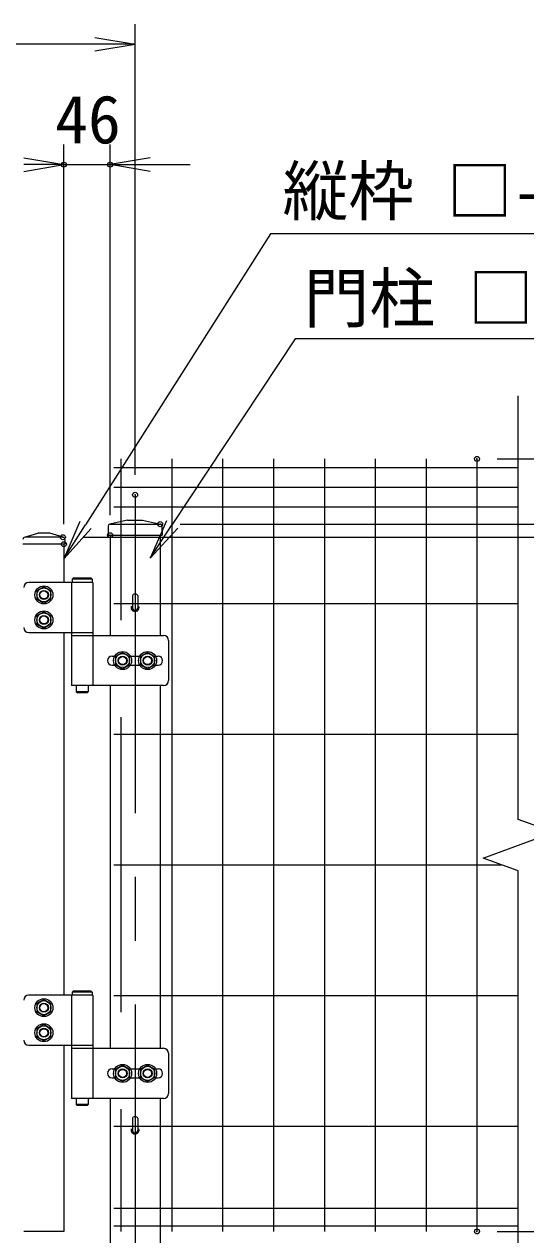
# Model space of a CAD drawing. Units: millimetres, scale not verified. Extents: x -4200 to 4200, y -2970 to 2970.
# Drawn here: x 2085 to 2586, y -196 to 1011 of the extents above; entities that cross this region are included whole.
import ezdxf
from ezdxf.enums import TextEntityAlignment as Align

# ---------------------------------------------------------------- set-up
doc = ezdxf.new("R2010")
doc.units = ezdxf.units.MM
doc.header["$LTSCALE"] = 10
doc.header["$PDMODE"] = 32
doc.header["$PDSIZE"] = 5
doc.linetypes.add('USER1', pattern=[50.8, 31.75, -6.35, 6.35, -6.35])
for name, color, linetype, lineweight in [('0-0_D-STR-TXT', 7, 'Continuous', 13), ('0-3_D-BMK', 2, 'USER1', 13), ('0-4_D-STR1', 1, 'Continuous', 25), ('0-5_D-STR-DIM', 7, 'Continuous', 13), ('0-6_0', 7, 'Continuous', 25), ('0-7_Defpoints', 6, 'Continuous', 25), ('0-9_D-STR3', 3, 'Continuous', 13), ('0-B_D-STR2', 7, 'Continuous', 13)]:
    doc.layers.add(name, color=color, linetype=linetype, lineweight=lineweight)
doc.styles.add('ＭＳ ゴシック', font='')
doc.styles.get('ＭＳ ゴシック').set_extended_font_data('MS Gothic')

# ---------------------------------------------------------------- blocks, each defined once
blk = doc.blocks.new('_Open')
at = {"layer": '0-6_0'}
blk.add_line((-10, 1.667), (0, 0), dxfattribs=at)
blk.add_lwpolyline([(-10, -1.667), (0, 0), (-10, 0)], dxfattribs=at)
blk = doc.blocks.new('U6')
at = {"layer": '0-4_D-STR1'}
for p, q in [((18646.9, 7218.9), (18780, 7260)), ((18900, 7260), (18780, 7260)), ((19033.1, 7218.9), (18900, 7260)), ((19050, 7150), (18630, 7150)), ((19029.6, 7220), (18654, 7220)), ((19040, 7150), (19040, 6770)), ((19050, 7196), (19050, 7150)), ((19040, 6270), (19040, 2655)), ((19040, 2155), (19040, 300)), ((19040, 300), (18640, 300))]:
    blk.add_line(p, q, dxfattribs=at)
for centre, start, end in [((18654, 7196), 90, 180), ((19026, 7196), 0, 72.84994)]:
    blk.add_arc(centre, 24, start, end, dxfattribs=at)
at = {"layer": '0-9_D-STR3'}
for p, q in [((19330, 6770), (18690, 6770)), ((19114, 6770), (19114, 6270)), ((19322, 6800), (19122, 6800)), ((19322, 6770), (19122, 6770)), ((19330, 6770), (19330, 6270)), ((18690, 6270), (19330, 6270)), ((19114, 6240), (19114, 5740)), ((19114, 6240), (20034, 6240)), ((19117, 6270), (19327, 6270)), ((19117, 6270), (19117, 6240)), ((19117, 6240), (19327, 6240)), ((19327, 6270), (19327, 6240)), ((19330, 6240), (19330, 5740)), ((20084, 6190), (20084, 5790)), ((19520, 6035), (19547.1, 6035)), ((19702.9, 6035), (19797.1, 6035)), ((19952.9, 6035), (19980, 6035)), ((19475, 5990), (19475.1, 5990)), ((19520, 5945), (19547.1, 5945)), ((19702.9, 5945), (19797.1, 5945)), ((19952.9, 5945), (19980, 5945)), ((20025, 5990), (20025.1, 5990)), ((20034, 5740), (19114, 5740)), ((19162, 5740), (19162, 5680)), ((19282, 5680), (19162, 5680)), ((19172, 5670), (19162, 5680)), ((19272, 5670), (19282, 5680)), ((19282, 5740), (19282, 5680)), ((19272, 5670), (19172, 5670)), ((19330, 2655), (18690, 2655)), ((19114, 2655), (19114, 2155)), ((19132, 2695), (19122, 2685)), ((19122, 2685), (19122, 2655)), ((19322, 2685), (19122, 2685)), ((19322, 2655), (19122, 2655)), ((19312, 2695), (19132, 2695)), ((19312, 2695), (19322, 2685)), ((19322, 2685), (19322, 2655)), ((19330, 2655), (19330, 2155)), ((18690, 2155), (19330, 2155)), ((19114, 2125), (19114, 1625)), ((19114, 2125), (20034, 2125)), ((19117, 2155), (19117, 2125)), ((19117, 2125), (19327, 2125)), ((19330, 2125), (19330, 1625)), ((20084, 2075), (20084, 1675)), ((19475, 1875), (19475.1, 1875)), ((19520, 1920), (19547.1, 1920)), ((19520, 1830), (19547.1, 1830)), ((19702.9, 1920), (19797.1, 1920)), ((19702.9, 1830), (19797.1, 1830)), ((19952.9, 1920), (19980, 1920)), ((19952.9, 1830), (19980, 1830)), ((20025, 1875), (20025.1, 1875)), ((20034, 1625), (19114, 1625)), ((19162, 1625), (19162, 1565)), ((19282, 1625), (19282, 1565))]:
    blk.add_line(p, q, dxfattribs=at)
for points in [[(19312, 6810), (19132, 6810), (19122, 6800), (19122, 6770)], [(19312, 6810), (19322, 6800), (19322, 6770)], [(19117, 2155), (19327, 2155), (19327, 2125)], [(19272, 1555), (19282, 1565), (19162, 1565)], [(19272, 1555), (19172, 1555), (19162, 1565)]]:
    blk.add_lwpolyline(points, dxfattribs=at)
for points in [[(18840, 6726), (18769.9, 6685.5), (18769.9, 6604.5), (18840, 6564), (18910.1, 6604.5), (18910.1, 6685.5)], [(18840, 6476), (18769.9, 6435.5), (18769.9, 6354.5), (18840, 6314), (18910.1, 6354.5), (18910.1, 6435.5)], [(19625, 6071), (19554.9, 6030.5), (19554.9, 5949.5), (19625, 5909), (19695.1, 5949.5), (19695.1, 6030.5)], [(19875, 6071), (19804.9, 6030.5), (19804.9, 5949.5), (19875, 5909), (19945.1, 5949.5), (19945.1, 6030.5)], [(18840, 2611), (18769.9, 2570.5), (18769.9, 2489.5), (18840, 2449), (18910.1, 2489.5), (18910.1, 2570.5)], [(18840, 2361), (18769.9, 2320.5), (18769.9, 2239.5), (18840, 2199), (18910.1, 2239.5), (18910.1, 2320.5)], [(19625, 1956), (19554.9, 1915.5), (19554.9, 1834.5), (19625, 1794), (19695.1, 1834.5), (19695.1, 1915.5)], [(19875, 1956), (19804.9, 1915.5), (19804.9, 1834.5), (19875, 1794), (19945.1, 1834.5), (19945.1, 1915.5)]]:
    blk.add_lwpolyline(points, close=True, dxfattribs=at)
for centre, radius in [((18840, 6645), 90), ((18840, 6645), 70.3), ((18840, 6645), 45), ((18840, 6645), 40), ((18840, 6395), 90), ((18840, 6395), 70.3), ((18840, 6395), 45), ((18840, 6395), 40), ((19625, 5990), 90), ((19625, 5990), 70.3), ((19625, 5990), 45), ((19875, 5990), 90), ((19875, 5990), 70.3), ((19875, 5990), 45), ((19625, 5990), 40), ((19875, 5990), 40), ((18840, 2530), 90), ((18840, 2530), 70.3), ((18840, 2530), 45), ((18840, 2530), 40), ((18840, 2280), 90), ((18840, 2280), 70.3), ((18840, 2280), 45), ((18840, 2280), 40), ((19625, 1875), 90), ((19625, 1875), 70.3), ((19875, 1875), 90), ((19875, 1875), 70.3), ((19625, 1875), 45), ((19625, 1875), 40), ((19875, 1875), 45), ((19875, 1875), 40)]:
    blk.add_circle(centre, radius, dxfattribs=at)
for centre, radius, start, end in [((18690, 6720), 50, 90, 180), ((18690, 6320), 50, 180, 270), ((20034, 6190), 50, 0, 90), ((19520, 5990), 45, 90, 180), ((19980, 5990), 45, 0, 90), ((19520, 5990), 45, 180, 270), ((19980, 5990), 45, 270, 0), ((20034, 5790), 50, 270, 0), ((18690, 2605), 50, 90, 180), ((18690, 2205), 50, 180, 270), ((20034, 2075), 50, 0, 90), ((19520, 1875), 45, 90, 180), ((19520, 1875), 45, 180, 270), ((19980, 1875), 45, 0, 90), ((19980, 1875), 45, 270, 0), ((20034, 1675), 50, 270, 0)]:
    blk.add_arc(centre, radius, start, end, dxfattribs=at)

msp = doc.modelspace()

# ---------------------------------------------------------------- linework, layer by layer
at = {"layer": '0-0_D-STR-TXT'}
for points in [[(2901.55, 802.14), (2330.96, 802.14), (2146.21, 511.89)], [(2925.96, 697.52), (2355.37, 697.52), (2232.78, 512.29)]]:
    msp.add_lwpolyline(points, dxfattribs=at)
at = {"layer": '0-3_D-BMK'}
msp.add_line((2195.73, 541.96), (2195.73, -502.31), dxfattribs=at)
at = {"layer": '0-4_D-STR1'}
for p, q in [((2168.89, 510.68), (2168.73, 501.68)), ((2188.23, 516.68), (2170.44, 512.6)), ((2170.82, 512.68), (2220.65, 512.68)), ((2188.23, 516.68), (2203.23, 516.68)), ((2203.23, 516.68), (2221.03, 512.6)), ((2222.58, 510.68), (2222.73, 501.68)), ((2168.73, 501.68), (2222.73, 501.68)), ((2170.73, 501.68), (2170.73, 401.69)), ((2220.73, 501.68), (2220.73, 401.69)), ((2170.73, 351.69), (2170.73, -9.81)), ((2220.73, 351.69), (2220.73, -9.81)), ((2170.73, -59.81), (2170.73, -422.31)), ((2220.73, -59.81), (2220.73, -422.31))]:
    msp.add_line(p, q, dxfattribs=at)
for centre, radius, start, end in [((2170.89, 510.65), 2, 102.93782, 179), ((2220.58, 510.65), 2, 1, 77.06218), ((2195.73, 429.69), 4, 162.5424, 17.4576), ((2195.73, -91.31), 4, 162.5424, 17.4576)]:
    msp.add_arc(centre, radius, start, end, dxfattribs=at)
at = {"layer": '0-5_D-STR-DIM'}
for p, q in [((2195.73, 561.96), (2195.73, 1011.06)), ((2155.73, 991.06), (235.73, 991.06)), ((2124.73, 512.69), (2124.73, 891.06)), ((2124.73, 512.69), (2124.73, 891.06)), ((2170.73, 521.68), (2170.73, 891.06)), ((2124.73, 871.06), (2170.73, 871.06)), ((2210.73, 871.06), (2250.73, 871.06)), ((2556.86, 577.68), (3045.12, 577.68)), ((2240.65, 512.68), (2925.12, 512.68)), ((2143.7, 499.69), (2805.12, 499.69)), ((2556.86, -192.32), (2805.12, -192.32)), ((2556.86, -192.32), (2805.12, -192.32))]:
    msp.add_line(p, q, dxfattribs=at)
at = {"layer": '0-7_Defpoints'}
for p in [(2124.73, 871.06), (2170.73, 871.06), (2536.86, 577.68), (2195.73, 541.96), (2220.65, 512.68), (2123.7, 499.69), (2124.73, 492.69), (2170.73, 501.68), (2536.86, -192.32)]:
    msp.add_point(p, dxfattribs=at)
at = {"layer": '0-9_D-STR3'}
for p, q in [((2193.13, 441.41), (2193.13, 429.24)), ((2198.33, 441.41), (2198.33, 429.24)), ((2193.13, -79.59), (2193.13, -91.76)), ((2198.33, -79.59), (2198.33, -91.76))]:
    msp.add_line(p, q, dxfattribs=at)
for centre in [(2195.73, 429.24), (2195.73, -91.76)]:
    msp.add_arc(centre, 2.6, 180, 0, dxfattribs=at)
for centre in [(2195.73, 441.39), (2195.73, -79.61)]:
    msp.add_ellipse(centre, major_axis=(-2.6, 0), ratio=0.649974, start_param=3.1415927, end_param=6.2831853, dxfattribs=at)
at = {"layer": '0-B_D-STR2'}
for p, q in [((2578.11, 218.34), (2578.11, 640.69)), ((2174.53, 569.26), (2578.11, 569.26)), ((2181.53, 577.68), (2181.53, 416.89)), ((2232.28, 577.68), (2232.28, -192.32)), ((2283.09, 577.68), (2283.09, -192.32)), ((2333.82, 577.68), (2333.82, -192.32)), ((2384.63, 577.68), (2384.63, -192.32)), ((2435.4, 577.68), (2435.4, -192.32)), ((2486.13, 577.68), (2486.13, -192.32)), ((2536.86, 577.68), (2536.86, -192.32)), ((2174.53, 549.68), (2578.11, 549.68)), ((2174.53, 530.11), (2578.11, 530.11)), ((2174.53, 433.68), (2578.11, 433.68)), ((2181.53, 320.23), (2181.53, 26.13)), ((2174.53, 303.43), (2578.11, 303.43)), ((2613.34, 205.51), (2578.11, 218.34)), ((2542.87, 179.86), (2613.34, 205.51)), ((2174.53, 173.18), (2561.2, 173.18)), ((2578.11, 167.03), (2542.87, 179.86)), ((2578.11, -315.31), (2578.11, 167.03)), ((2174.53, 42.93), (2578.11, 42.93)), ((2181.53, -70.52), (2181.53, -192.32)), ((2174.53, -87.32), (2578.11, -87.32)), ((2174.53, -169.32), (2578.11, -169.32)), ((2174.53, -186.92), (2578.11, -186.92))]:
    msp.add_line(p, q, dxfattribs=at)

# ---------------------------------------------------------------- block references
at = {"layer": '0-0_D-STR-TXT', "xscale": 4, "yscale": 4}
for p, rotation in [((2124.74, 478.14), 237.5226), ((2210.7, 478.93), 236.50107)]:
    msp.add_blockref('_Open', p, dxfattribs=dict(at, rotation=rotation))
at = {"layer": '0-5_D-STR-DIM', "xscale": 4, "yscale": 4}
for p in [(2195.73, 991.06), (2124.73, 871.06), (2124.73, 871.06)]:
    msp.add_blockref('_Open', p, dxfattribs=at)
at = {"layer": '0-5_D-STR-DIM', "xscale": 4, "yscale": 4, "rotation": 180}
msp.add_blockref('_Open', (2170.73, 871.06), dxfattribs=at)
at = {"layer": '0-6_0', "xscale": 0.1, "yscale": 0.1}
msp.add_blockref('U6', (220.74, -222.31), dxfattribs=at)

# ---------------------------------------------------------------- texts
at = {"layer": '0-0_D-STR-TXT', "style": 'ＭＳ ゴシック'}
for s, p in [('縦枠 □-40x40x1.6', (2342.87, 806.23)), ('門柱 □-50x50x2.3', (2363.98, 699.47))]:
    msp.add_text(s, height=48.09, dxfattribs=at).set_placement(p, align=Align.BOTTOM_LEFT)
at = {"layer": '0-5_D-STR-DIM', "style": 'ＭＳ ゴシック'}
msp.add_text('46', height=48.09, dxfattribs=at).set_placement((2116.01, 877.81), align=Align.BOTTOM_LEFT)

doc.saveas('drawing.dxf')
